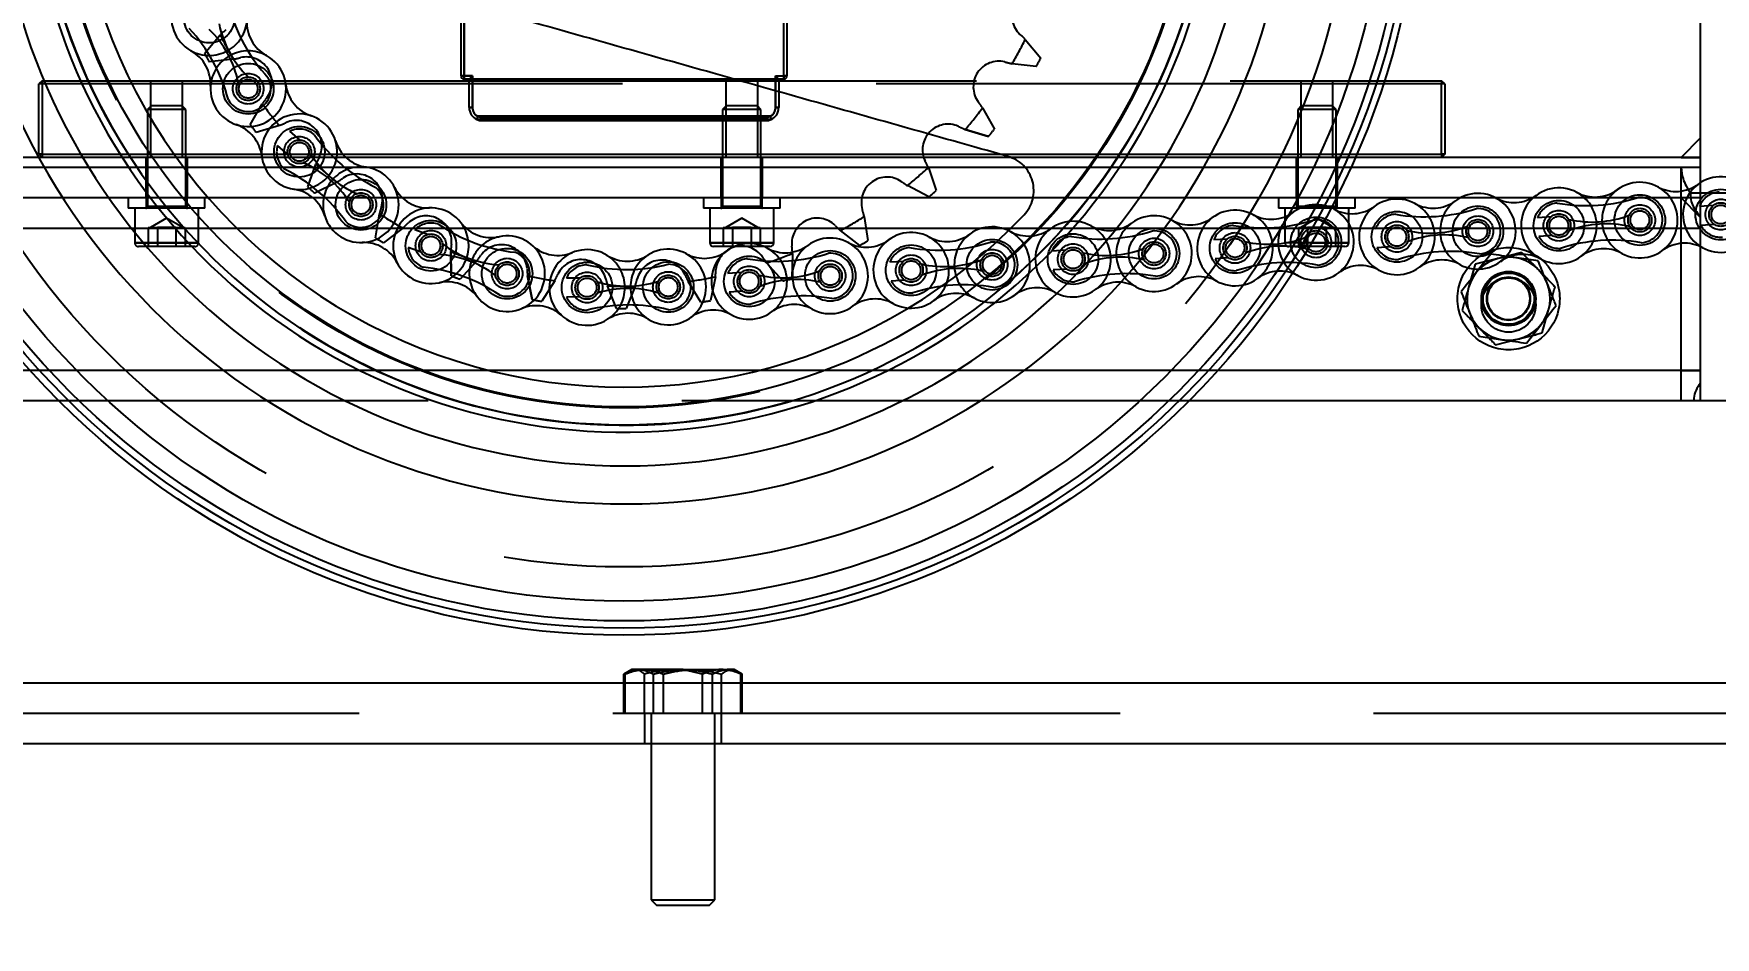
# Model space of a CAD drawing. Header units: metres. Extents: x 0 to 21025, y 0 to 14850.
# Drawn here: x 1991.2 to 2254.4, y 13012.4 to 13153.8 of the extents above; entities that cross this region are included whole.
import ezdxf

# ---------------------------------------------------------------- set-up
doc = ezdxf.new("R2010")
doc.units = ezdxf.units.M
doc.header["$LTSCALE"] = 25
doc.linetypes.add('HIDDEN2', pattern=[4.7625, 3.175, -1.5875])
for name, color, linetype in [('18_COTAS', 7, 'Continuous'), ('SL4', 4, 'Continuous'), ('ST1', 7, 'HIDDEN2')]:
    doc.layers.add(name, color=color, linetype=linetype)
doc.styles.add('ROMANS', font='ROMANS.SHX')
doc.dimstyles.new('25___1-25', dxfattribs={"dimscale": 25, "dimtxt": 2.5, "dimasz": 2, "dimexe": 1.5, "dimexo": 1, "dimgap": 0.5, "dimtad": 1, "dimzin": 12, "dimtxsty": 'ROMANS', "dimcen": 0, "dimclrd": 256, "dimclre": 256, "dimclrt": 3, "dimazin": 3, "dimtfac": 1, "dimtmove": 0, "dimatfit": 0, "dimfxl": 1, "dimlwd": -1, "dimlwe": -1, "dimarcsym": 0})

# ---------------------------------------------------------------- blocks, each defined once
blk = doc.blocks.new('*D36')
at = {"layer": '18_COTAS', "transparency": 16777216}
for p, q in [((2058.56, 13184.68), (1109.47, 13184.68)), ((1146.97, 11742.68), (1146.97, 13134.68)), ((1756.96, 11692.68), (1109.47, 11692.68))]:
    blk.add_line(p, q, dxfattribs=at)
for points in [[(1138.64, 13134.68), (1155.3, 13134.68), (1146.97, 13184.68)], [(1138.64, 11742.68), (1155.3, 11742.68), (1146.97, 11692.68)]]:
    blk.add_solid(points, dxfattribs=at)
at = {"layer": 'Defpoints', "color": 0, "transparency": 16777216}
for p in [(1146.97, 13184.68), (2083.56, 13184.68), (1781.96, 11692.68)]:
    blk.add_point(p, dxfattribs=at)
at = {"layer": '18_COTAS', "color": 3, "transparency": 16777216, "insert": (1103.22, 12438.68), "char_height": 62.5, "attachment_point": 5, "rotation": 90, "style": 'ROMANS'}
blk.add_mtext('1492', dxfattribs=at)

msp = doc.modelspace()

# ---------------------------------------------------------------- linework, layer by layer
at = {"layer": 'SL4'}
for p, q in [((2251.996, 13240.531), (2251.996, 13128.831)), ((2058.064, 13147.181), (2058.064, 13157.971)), ((2058.564, 13157.971), (2058.564, 13147.181)), ((2006.308, 13146.431), (2059.339, 13146.431)), ((2059.339, 13145.931), (2006.557, 13145.931)), ((2058.564, 13147.181), (2058.064, 13147.181)), ((2058.564, 13147.181), (2058.564, 13146.681)), ((2058.564, 13147.181), (2059.839, 13147.181)), ((2059.339, 13146.681), (2058.564, 13146.681)), ((2059.839, 13147.181), (2059.339, 13146.681)), ((2059.339, 13142.221), (2059.339, 13146.681)), ((2059.839, 13147.181), (2059.839, 13142.221)), ((2211.496, 13145.931), (2202.406, 13145.931)), ((2202.568, 13146.431), (2211.496, 13146.431)), ((2211.496, 13146.431), (2211.496, 13145.931)), ((2211.996, 13145.931), (2211.496, 13146.431)), ((2211.496, 13134.931), (2211.496, 13145.931)), ((2211.996, 13145.931), (2211.496, 13145.931)), ((2211.996, 13145.931), (2211.996, 13134.931)), ((2107.289, 13142.221), (2107.289, 13144.843)), ((2107.789, 13144.702), (2107.789, 13142.221)), ((2059.839, 13142.221), (2059.339, 13142.221)), ((2060.541, 13140.361), (2060.542, 13140.361)), ((2106.587, 13140.361), (2060.541, 13140.361)), ((2060.657, 13140.861), (2106.472, 13140.861)), ((2106.586, 13140.361), (2106.587, 13140.361)), ((2107.289, 13142.221), (2107.789, 13142.221)), ((2061.117, 13140.198), (2106.011, 13140.198)), ((2061.119, 13140.198), (2061.117, 13140.198)), ((2061.119, 13140.198), (2106.03, 13140.198)), ((2106.011, 13140.198), (2106.009, 13140.198)), ((2251.996, 13137.431), (2248.996, 13134.431)), ((2251.996, 13137.431), (2251.996, 13134.431)), ((2013.161, 13134.931), (2142.421, 13134.931)), ((2143.674, 13134.431), (2013.517, 13134.431)), ((2146.32, 13132.839), (2014.688, 13132.839)), ((2251.996, 13132.839), (2197.307, 13132.839)), ((2251.996, 13134.431), (2198.019, 13134.431)), ((2198.237, 13134.931), (2211.496, 13134.931)), ((2211.996, 13134.931), (2211.496, 13134.931)), ((2211.496, 13134.931), (2211.496, 13134.431)), ((2211.996, 13134.931), (2211.496, 13134.431)), ((2248.996, 13134.431), (2251.996, 13134.431)), ((2251.996, 13132.839), (2248.996, 13132.839)), ((2248.996, 13128.081), (2248.996, 13132.839)), ((2251.996, 13134.431), (2251.996, 13132.839)), ((2251.996, 13132.839), (2251.996, 13128.831)), ((2147.55, 13128.081), (2018.541, 13128.081)), ((2095.996, 13128.081), (2095.996, 13126.481)), ((2107.996, 13126.481), (2107.996, 13128.081)), ((2248.996, 13128.081), (2195.016, 13128.081)), ((2197.996, 13126.481), (2197.996, 13128.081)), ((2251.996, 13125.081), (2248.996, 13128.081)), ((2248.996, 13123.319), (2248.996, 13128.081)), ((2251.996, 13128.831), (2250.459, 13128.831)), ((2251.996, 13128.831), (2251.996, 13125.172)), ((2258.346, 13128.831), (2251.996, 13128.831)), ((2251.996, 13128.831), (2251.996, 13096.331)), ((2101.996, 13126.481), (2095.996, 13126.481)), ((2096.996, 13126.481), (2096.996, 13121.081)), ((2107.996, 13126.481), (2101.996, 13126.481)), ((2106.996, 13121.081), (2106.996, 13126.481)), ((2197.996, 13126.481), (2194.189, 13126.481)), ((2196.996, 13121.081), (2196.996, 13126.481)), ((2096.996, 13123.319), (2023.014, 13123.319)), ((2144.114, 13123.319), (2106.996, 13123.319)), ((2248.996, 13123.319), (2196.996, 13123.319)), ((2251.996, 13123.319), (2248.996, 13123.319)), ((2248.996, 13101.089), (2248.996, 13123.319)), ((2096.996, 13121.081), (2101.996, 13121.081)), ((2101.996, 13120.481), (2097.596, 13120.481)), ((2101.996, 13121.081), (2106.996, 13121.081)), ((2106.396, 13120.481), (2101.996, 13120.481)), ((2191.996, 13120.481), (2190.818, 13120.481)), ((2191.175, 13121.081), (2196.996, 13121.081)), ((2196.396, 13120.481), (2191.996, 13120.481)), ((2219.21, 13119.301), (2216.889, 13116.352)), ((2226.639, 13118.228), (2222.924, 13118.765)), ((2217.353, 13106.434), (2221.067, 13105.898)), ((2224.781, 13105.362), (2227.103, 13108.31)), ((2104.633, 13101.089), (2062.495, 13101.089)), ((2248.996, 13101.089), (2176.501, 13101.089)), ((2248.996, 13101.089), (2251.996, 13101.089)), ((2248.996, 13096.331), (2248.996, 13101.089)), ((2251.996, 13099.15), (2251.996, 13096.331)), ((1995.137, 13096.331), (1961.996, 13096.331)), ((2248.996, 13096.331), (2171.991, 13096.331)), ((2251.996, 13096.331), (2250.966, 13096.331)), ((2258.346, 13096.331), (2251.996, 13096.331)), ((1925.564, 13052.206), (2828.064, 13052.206)), ((2402.052, 13042.681), (1925.564, 13042.681)), ((2087.802, 13042.681), (2087.802, 13018.272)), ((2097.802, 13018.272), (2097.802, 13042.681)), ((2087.802, 13018.272), (2088.63, 13017.444)), ((2087.802, 13018.272), (2092.802, 13018.272)), ((2088.63, 13017.444), (2092.802, 13017.444)), ((2092.802, 13018.272), (2097.802, 13018.272)), ((2092.802, 13017.444), (2096.974, 13017.444)), ((2096.974, 13017.444), (2097.802, 13018.272))]:
    msp.add_line(p, q, dxfattribs=at)
for radius in [125, 123.91, 122.777, 119.686, 89.286]:
    msp.add_circle((2083.564, 13184.681), radius, dxfattribs=at)
for centre, radius, start, end in [((2083.564, 13184.681), 104.464, 171.10617, 157.38407), ((2083.564, 13184.681), 98.5, 170.88256, 157.60769), ((2083.564, 13184.681), 93.236, 168.80946, 159.68078), ((2083.564, 13184.681), 92.147, 167.89305, 74.24512), ((2083.564, 13184.681), 86.207, 191.91738, 316.57286), ((2058.564, 13147.181), 0.5, 180, 270), ((2061.379, 13142.221), 2.04, 180, 245.77191), ((2061.379, 13142.221), 1.54, 180, 242.02448), ((2061.379, 13142.221), 2.04, 245.77191, 262.62675), ((2105.749, 13142.221), 2.04, 277.37325, 294.22809), ((2105.749, 13142.221), 1.54, 297.97552, 0), ((2105.749, 13142.221), 2.04, 294.22809, 0), ((2097.596, 13121.081), 0.6, 180, 270), ((2106.396, 13121.081), 0.6, 270, 0), ((2196.396, 13121.081), 0.6, 270, 0), ((2221.996, 13112.331), 6.5, 81.78679, 141.78679), ((2221.996, 13112.331), 6.5, 21.78679, 81.78679), ((2221.996, 13112.331), 6.5, 141.78679, 201.78679), ((2221.996, 13112.331), 6.5, 321.78679, 21.78679), ((2221.996, 13112.331), 6.5, 201.78679, 261.78679), ((2221.996, 13112.331), 6.5, 261.78679, 321.78679)]:
    msp.add_arc(centre, radius, start, end, dxfattribs=at)
for points, knots in [([(2143.646, 13134.586), (2137.933, 13136.198), (2126.507, 13139.421), (2109.351, 13144.261), (2092.158, 13149.111), (2074.908, 13153.978), (2057.656, 13158.845), (2040.46, 13163.696), (2023.302, 13168.537), (2011.874, 13171.761), (2006.16, 13173.373)], [0, 0, 0, 0, 0.1248794, 0.2497552, 0.3747174, 0.4999557, 0.6252115, 0.7501984, 0.8750981, 1, 1, 1, 1]), ([(2060.657, 13140.861), (2060.656, 13140.859), (2060.647, 13140.824), (2060.625, 13140.733), (2060.594, 13140.597), (2060.565, 13140.471), (2060.546, 13140.383), (2060.543, 13140.369), (2060.541, 13140.361)], [0, 0, 0, 0, 0.00841023, 0.14031495, 0.35980463, 0.57457522, 0.78725058, 1, 1, 1, 1]), ([(2106.472, 13140.861), (2106.472, 13140.859), (2106.481, 13140.824), (2106.503, 13140.733), (2106.535, 13140.597), (2106.563, 13140.471), (2106.582, 13140.383), (2106.585, 13140.369), (2106.587, 13140.361)], [0, 0, 0, 0, 0.00841023, 0.14031495, 0.35980463, 0.57457522, 0.78725058, 1, 1, 1, 1]), ([(2146.172, 13125.42), (2146.474, 13125.791), (2147.078, 13126.533), (2147.586, 13127.891), (2147.754, 13129.318), (2147.549, 13130.743), (2146.99, 13132.068), (2146.113, 13133.201), (2144.985, 13134.098), (2144.091, 13134.423), (2143.646, 13134.586)], [0, 0, 0, 0, 0.12503878, 0.25008331, 0.37512994, 0.50017931, 0.62520482, 0.7502092, 0.87537737, 1, 1, 1, 1]), ([(2248.996, 13132.839), (2249.062, 13132.26), (2249.227, 13130.817), (2249.997, 13129.575), (2250.459, 13128.831)], [0, 0, 0, 0, 0.4012397, 1, 1, 1, 1]), ([(2250.459, 13128.831), (2250.471, 13128.389), (2250.503, 13127.208), (2251.311, 13126.006), (2251.913, 13125.273), (2251.996, 13125.172)], [0, 0, 0, 0, 0.3402665, 0.9089947, 1, 1, 1, 1]), ([(2222.924, 13118.765), (2222.836, 13118.777), (2221.582, 13118.958), (2220.353, 13119.136), (2219.21, 13119.301)], [0, 0, 0, 0, 0.0702148, 1, 1, 1, 1]), ([(2228.031, 13114.744), (2227.917, 13115.029), (2227.446, 13116.208), (2226.987, 13117.357), (2226.639, 13118.228)], [0, 0, 0, 0, 0.2418514, 1, 1, 1, 1]), ([(2216.889, 13116.352), (2216.834, 13116.282), (2216.05, 13115.286), (2215.281, 13114.311), (2214.567, 13113.403)], [0, 0, 0, 0, 0.0702148, 1, 1, 1, 1]), ([(2229.424, 13111.259), (2229.323, 13111.513), (2228.869, 13112.648), (2228.398, 13113.828), (2228.031, 13114.744)], [0, 0, 0, 0, 0.2237133, 1, 1, 1, 1]), ([(2214.567, 13113.403), (2214.915, 13112.532), (2215.375, 13111.383), (2215.846, 13110.204), (2215.96, 13109.919)], [0, 0, 0, 0, 0.7581486, 1, 1, 1, 1]), ([(2227.103, 13108.31), (2227.158, 13108.38), (2227.942, 13109.376), (2228.71, 13110.352), (2229.424, 13111.259)], [0, 0, 0, 0, 0.07021477, 1, 1, 1, 1]), ([(2215.96, 13109.919), (2216.326, 13109.003), (2216.798, 13107.823), (2217.251, 13106.688), (2217.353, 13106.434)], [0, 0, 0, 0, 0.7762867, 1, 1, 1, 1]), ([(2221.067, 13105.898), (2221.155, 13105.885), (2222.409, 13105.704), (2223.639, 13105.527), (2224.781, 13105.362)], [0, 0, 0, 0, 0.0702148, 1, 1, 1, 1]), ([(2251.996, 13099.15), (2251.755, 13098.772), (2251.265, 13098.001), (2250.981, 13097.029), (2250.969, 13096.465), (2250.966, 13096.331)], [0, 0, 0, 0, 0.4242884, 0.8630228, 1, 1, 1, 1]), ([(2250.966, 13096.331), (2250.601, 13096.331), (2249.86, 13096.331), (2249.117, 13096.331), (2249.029, 13096.331), (2248.996, 13096.331)], [0, 0, 0, 0, 0.37785983, 0.76534543, 1, 1, 1, 1])]:
    msp.add_open_spline(points, degree=3, knots=knots, dxfattribs=at)
at = {"layer": 'ST1'}
for p, q in [((2058.564, 13147.181), (2058.564, 13157.971)), ((2017.941, 13150.698), (2020.398, 13153.598)), ((2108.564, 13147.181), (2108.564, 13155.531)), ((2109.064, 13155.531), (2109.064, 13147.181)), ((2146.372, 13152.881), (2148.795, 13149.952)), ((2022.423, 13149.782), (2018.645, 13149.373)), ((2148.077, 13148.636), (2144.304, 13149.088)), ((1992.496, 13146.431), (1991.996, 13145.931)), ((1991.996, 13134.931), (1991.996, 13145.931)), ((1992.496, 13145.931), (1991.996, 13145.931)), ((1992.496, 13146.431), (2006.308, 13146.431)), ((1992.496, 13146.431), (1992.496, 13145.931)), ((1992.496, 13145.931), (1992.496, 13134.931)), ((2006.557, 13145.931), (1992.496, 13145.931)), ((2009.496, 13146.431), (2009.496, 13134.431)), ((2014.496, 13134.431), (2014.496, 13146.431)), ((2058.064, 13147.181), (2058.564, 13147.181)), ((2058.564, 13147.181), (2058.064, 13147.181)), ((2058.064, 13147.181), (2058.564, 13147.181)), ((2059.839, 13147.181), (2058.564, 13147.181)), ((2058.564, 13146.681), (2058.564, 13147.181)), ((2058.564, 13147.181), (2058.564, 13146.681)), ((2058.564, 13146.681), (2058.564, 13147.181)), ((2059.839, 13146.681), (2059.339, 13146.681)), ((2059.339, 13146.431), (2202.568, 13146.431)), ((2202.406, 13145.931), (2059.339, 13145.931)), ((2059.839, 13142.221), (2059.839, 13147.181)), ((2059.839, 13142.221), (2059.839, 13146.681)), ((2107.289, 13146.681), (2059.839, 13146.681)), ((2099.496, 13146.431), (2099.496, 13134.431)), ((2104.496, 13134.431), (2104.496, 13146.431)), ((2107.289, 13147.181), (2108.564, 13147.181)), ((2107.289, 13147.181), (2107.789, 13146.681)), ((2107.289, 13147.181), (2107.289, 13142.221)), ((2107.289, 13144.843), (2107.289, 13147.181)), ((2107.289, 13146.681), (2107.289, 13142.221)), ((2107.789, 13146.681), (2107.289, 13146.681)), ((2108.564, 13146.681), (2107.789, 13146.681)), ((2107.789, 13146.681), (2107.789, 13144.702)), ((2108.564, 13147.181), (2108.564, 13146.681)), ((2108.564, 13147.181), (2109.064, 13147.181)), ((2108.564, 13146.681), (2108.564, 13147.181)), ((2109.064, 13147.181), (2108.564, 13147.181)), ((2108.564, 13147.181), (2109.064, 13147.181)), ((2108.564, 13147.181), (2108.564, 13146.681)), ((2109.064, 13147.181), (2108.564, 13147.181)), ((2108.564, 13146.681), (2108.564, 13147.181)), ((2189.496, 13146.431), (2189.496, 13134.431)), ((2194.496, 13134.431), (2194.496, 13146.431)), ((2009.55, 13142.481), (2008.996, 13141.927)), ((2011.996, 13141.927), (2008.996, 13141.927)), ((2008.996, 13141.927), (2008.996, 13126.731)), ((2011.996, 13142.481), (2009.55, 13142.481)), ((2014.441, 13142.481), (2011.996, 13142.481)), ((2014.996, 13141.927), (2011.996, 13141.927)), ((2014.996, 13141.927), (2014.441, 13142.481)), ((2014.996, 13126.731), (2014.996, 13141.927)), ((2025.064, 13139.526), (2026.963, 13142.819)), ((2059.839, 13142.221), (2059.339, 13142.221)), ((2059.339, 13142.221), (2059.839, 13142.221)), ((2059.339, 13142.221), (2059.839, 13142.221)), ((2059.839, 13142.221), (2059.339, 13142.221)), ((2059.839, 13142.221), (2059.339, 13142.221)), ((2059.339, 13142.221), (2059.839, 13142.221)), ((2059.339, 13142.221), (2059.839, 13142.221)), ((2106.472, 13140.861), (2060.657, 13140.861)), ((2105.944, 13140.698), (2061.184, 13140.698)), ((2061.184, 13140.698), (2105.944, 13140.698)), ((2061.185, 13140.698), (2105.944, 13140.698)), ((2099.55, 13142.481), (2098.996, 13141.927)), ((2101.996, 13141.927), (2098.996, 13141.927)), ((2098.996, 13141.927), (2098.996, 13126.731)), ((2101.996, 13142.481), (2099.55, 13142.481)), ((2104.441, 13142.481), (2101.996, 13142.481)), ((2104.996, 13141.927), (2101.996, 13141.927)), ((2104.996, 13141.927), (2104.441, 13142.481)), ((2104.996, 13126.731), (2104.996, 13141.927)), ((2107.289, 13142.221), (2107.789, 13142.221)), ((2107.789, 13142.221), (2107.289, 13142.221)), ((2107.789, 13142.221), (2107.289, 13142.221)), ((2107.289, 13142.221), (2107.789, 13142.221)), ((2107.289, 13142.221), (2107.789, 13142.221)), ((2107.789, 13142.221), (2107.289, 13142.221)), ((2107.789, 13142.221), (2107.289, 13142.221)), ((2139.685, 13142.177), (2141.546, 13138.863)), ((2189.55, 13142.481), (2188.996, 13141.927)), ((2191.996, 13141.927), (2188.996, 13141.927)), ((2188.996, 13141.927), (2188.996, 13126.731)), ((2191.996, 13142.481), (2189.55, 13142.481)), ((2194.441, 13142.481), (2191.996, 13142.481)), ((2194.996, 13141.927), (2191.996, 13141.927)), ((2194.996, 13141.927), (2194.441, 13142.481)), ((2194.996, 13126.731), (2194.996, 13141.927)), ((2029.637, 13139.426), (2025.993, 13138.348)), ((2032.889, 13137.147), (2031.278, 13138.531)), ((2106.011, 13140.198), (2061.117, 13140.198)), ((2140.604, 13137.696), (2136.972, 13138.814)), ((2136.972, 13138.814), (2140.604, 13137.696)), ((2030.965, 13134.908), (2029.354, 13136.292)), ((2248.996, 13132.839), (1961.996, 13132.839)), ((2013.517, 13134.431), (1969.109, 13134.431)), ((2014.688, 13132.839), (1969.822, 13132.839)), ((1992.496, 13134.931), (1991.996, 13134.931)), ((1991.996, 13134.931), (1992.496, 13134.431)), ((1992.496, 13134.931), (2013.161, 13134.931)), ((1992.496, 13134.931), (1992.496, 13134.431)), ((2008.746, 13134.431), (2008.746, 13128.081)), ((2015.246, 13128.081), (2015.246, 13134.431)), ((2034.067, 13129.807), (2035.347, 13133.385)), ((2098.746, 13134.431), (2098.746, 13128.081)), ((2105.246, 13128.081), (2105.246, 13134.431)), ((2131.194, 13132.839), (2132.433, 13129.246)), ((2142.421, 13134.931), (2198.237, 13134.931)), ((2198.019, 13134.431), (2143.674, 13134.431)), ((2197.307, 13132.839), (2146.32, 13132.839)), ((2188.746, 13134.431), (2188.746, 13128.081)), ((2195.246, 13128.081), (2195.246, 13134.431)), ((2038.585, 13130.524), (2035.191, 13128.813)), ((2131.298, 13128.266), (2127.924, 13130.015)), ((2018.541, 13128.081), (1972.113, 13128.081)), ((2005.996, 13128.081), (2005.996, 13126.481)), ((2008.796, 13128.081), (2008.796, 13126.481)), ((2015.196, 13126.481), (2015.196, 13128.081)), ((2017.996, 13126.481), (2017.996, 13128.081)), ((2098.796, 13128.081), (2098.796, 13126.481)), ((2105.196, 13126.481), (2105.196, 13128.081)), ((2195.016, 13128.081), (2147.55, 13128.081)), ((2185.996, 13128.081), (2185.996, 13126.481)), ((2188.796, 13128.081), (2188.796, 13126.481)), ((2195.196, 13126.481), (2195.196, 13128.081)), ((2251.996, 13128.081), (2248.996, 13128.081)), ((2011.996, 13126.481), (2005.996, 13126.481)), ((2006.996, 13126.481), (2006.996, 13121.081)), ((2014.95, 13126.731), (2009.041, 13126.731)), ((2009.041, 13126.731), (2014.95, 13126.731)), ((2011.996, 13124.93), (2009.486, 13123.481)), ((2017.996, 13126.481), (2011.996, 13126.481)), ((2014.506, 13123.481), (2011.996, 13124.93)), ((2016.996, 13121.081), (2016.996, 13126.481)), ((2044.661, 13121.85), (2045.282, 13125.6)), ((2104.95, 13126.731), (2099.041, 13126.731)), ((2099.041, 13126.731), (2104.95, 13126.731)), ((2101.996, 13124.93), (2099.486, 13123.481)), ((2104.506, 13123.481), (2101.996, 13124.93)), ((2121.171, 13125.168), (2121.75, 13121.411)), ((2191.996, 13126.481), (2185.996, 13126.481)), ((2186.996, 13126.481), (2186.996, 13121.081)), ((2189.041, 13126.731), (2194.95, 13126.731)), ((2194.95, 13126.731), (2189.041, 13126.731)), ((2191.996, 13124.93), (2189.486, 13123.481)), ((2194.189, 13126.481), (2191.996, 13126.481)), ((2194.506, 13123.481), (2191.996, 13124.93)), ((2228.66, 13125.14), (2226.541, 13124.995)), ((2254, 13126.885), (2251.881, 13126.739)), ((2251.996, 13123.319), (1951.996, 13123.319)), ((2023.014, 13123.319), (1974.662, 13123.319)), ((2009.097, 13123.481), (2009.822, 13123.481)), ((2009.097, 13123.481), (2009.097, 13120.481)), ((2009.822, 13123.481), (2010.547, 13123.481)), ((2011.996, 13123.481), (2010.547, 13123.481)), ((2010.547, 13123.481), (2010.547, 13120.481)), ((2013.445, 13123.481), (2011.996, 13123.481)), ((2013.445, 13123.481), (2013.445, 13120.481)), ((2013.445, 13123.481), (2014.169, 13123.481)), ((2014.169, 13123.481), (2014.894, 13123.481)), ((2014.894, 13123.481), (2014.894, 13120.481)), ((2048.978, 13123.363), (2045.944, 13121.074)), ((2052.822, 13122.372), (2050.828, 13123.102)), ((2106.996, 13123.319), (2096.996, 13123.319)), ((2099.097, 13123.481), (2099.822, 13123.481)), ((2099.097, 13123.481), (2099.097, 13120.481)), ((2099.822, 13123.481), (2100.547, 13123.481)), ((2101.996, 13123.481), (2100.547, 13123.481)), ((2100.547, 13123.481), (2100.547, 13120.481)), ((2103.445, 13123.481), (2101.996, 13123.481)), ((2103.445, 13123.481), (2104.169, 13123.481)), ((2103.445, 13123.481), (2103.445, 13120.481)), ((2104.169, 13123.481), (2104.894, 13123.481)), ((2104.894, 13123.481), (2104.894, 13120.481)), ((2120.458, 13120.649), (2117.45, 13122.973)), ((2196.996, 13123.319), (2144.114, 13123.319)), ((2189.097, 13123.481), (2189.822, 13123.481)), ((2189.097, 13123.481), (2189.097, 13120.481)), ((2189.822, 13123.481), (2190.547, 13123.481)), ((2191.996, 13123.481), (2190.547, 13123.481)), ((2190.547, 13123.481), (2190.547, 13120.481)), ((2193.445, 13123.481), (2191.996, 13123.481)), ((2193.445, 13123.481), (2194.169, 13123.481)), ((2193.445, 13123.481), (2193.445, 13120.481)), ((2194.169, 13123.481), (2194.894, 13123.481)), ((2194.894, 13123.481), (2194.894, 13120.481)), ((2203.32, 13123.396), (2201.201, 13123.25)), ((2228.862, 13122.195), (2226.744, 13122.05)), ((2251.996, 13123.319), (2248.996, 13123.319)), ((2254.202, 13123.94), (2252.084, 13123.794)), ((2007.007, 13121.081), (2016.984, 13121.081)), ((2016.984, 13121.081), (2007.007, 13121.081)), ((2011.996, 13120.481), (2007.596, 13120.481)), ((2016.396, 13120.481), (2011.996, 13120.481)), ((2051.808, 13119.6), (2049.813, 13120.33)), ((2056.505, 13115.914), (2056.446, 13119.714)), ((2056.446, 13119.714), (2056.505, 13115.914)), ((2106.996, 13121.081), (2096.996, 13121.081)), ((2106.984, 13121.081), (2097.007, 13121.081)), ((2109.94, 13119.409), (2109.839, 13115.61)), ((2152.64, 13119.908), (2150.521, 13119.762)), ((2177.98, 13121.652), (2175.861, 13121.506)), ((2196.984, 13121.081), (2187.007, 13121.081)), ((2196.996, 13121.081), (2187.007, 13121.081)), ((2190.818, 13120.481), (2187.596, 13120.481)), ((2203.522, 13120.451), (2201.404, 13120.305)), ((2224.026, 13119.557), (2220.389, 13118.63)), ((2060.482, 13118.173), (2057.906, 13115.378)), ((2108.431, 13115.091), (2105.887, 13117.914)), ((2127.3, 13118.163), (2125.181, 13118.018)), ((2152.842, 13116.963), (2150.723, 13116.817)), ((2178.182, 13118.707), (2176.063, 13118.561)), ((2216.753, 13117.702), (2215.738, 13114.089)), ((2069.218, 13112.187), (2068.482, 13115.916)), ((2068.482, 13115.916), (2069.218, 13112.187)), ((2072.729, 13115.12), (2070.693, 13111.911)), ((2076.68, 13115.546), (2074.556, 13115.534)), ((2082.393, 13110.79), (2081.003, 13114.328)), ((2085.324, 13114.303), (2083.893, 13110.782)), ((2095.606, 13111.769), (2093.606, 13115.001)), ((2097.862, 13115.748), (2097.083, 13112.028)), ((2101.959, 13116.419), (2099.841, 13116.273)), ((2127.502, 13115.218), (2125.383, 13115.073)), ((2076.697, 13112.594), (2074.573, 13112.582)), ((2102.162, 13113.474), (2100.043, 13113.328)), ((2227.239, 13106.96), (2228.254, 13110.573)), ((2219.966, 13105.105), (2223.602, 13106.033)), ((2251.996, 13101.089), (1957.238, 13101.089)), ((2062.495, 13101.089), (1990.627, 13101.089)), ((2176.501, 13101.089), (2104.633, 13101.089)), ((2251.996, 13101.089), (2248.996, 13101.089)), ((2171.991, 13096.331), (1995.137, 13096.331)), ((2250.966, 13096.331), (2248.996, 13096.331)), ((2084.802, 13054.294), (2083.564, 13053.579)), ((2083.564, 13047.444), (2083.564, 13053.579)), ((2083.73, 13047.444), (2083.73, 13053.579)), ((2085.873, 13054.294), (2084.802, 13054.294)), ((2092.802, 13054.294), (2085.873, 13054.294)), ((2086.758, 13047.444), (2086.758, 13053.579)), ((2088.183, 13047.444), (2088.183, 13053.579)), ((2089.773, 13047.444), (2089.773, 13053.579)), ((2092.802, 13054.294), (2099.73, 13054.294)), ((2095.83, 13047.444), (2095.83, 13053.579)), ((2097.42, 13047.444), (2097.42, 13053.579)), ((2098.845, 13047.444), (2098.845, 13053.579)), ((2100.802, 13054.294), (2099.73, 13054.294)), ((2102.039, 13053.579), (2100.802, 13054.294)), ((2101.874, 13047.444), (2101.874, 13053.579)), ((2102.039, 13047.444), (2102.039, 13053.579)), ((1875.564, 13052.206), (2875.564, 13052.206)), ((2875.564, 13047.444), (1875.564, 13047.444)), ((2086.802, 13047.444), (2086.802, 13042.681)), ((2087.802, 13047.444), (2087.802, 13042.681)), ((2097.802, 13042.681), (2097.802, 13047.444)), ((2098.802, 13042.681), (2098.802, 13047.444))]:
    msp.add_line(p, q, dxfattribs=at)
for centre, radius in [((2083.564, 13184.681), 114.333), ((2083.564, 13184.681), 92.131), ((2083.564, 13184.681), 89.448), ((2018.657, 13156.303), 3.96), ((2024.767, 13145.17), 3.96), ((2024.767, 13145.17), 2.398), ((2024.767, 13145.17), 1.845), ((2024.767, 13145.17), 1.476), ((2032.767, 13135.306), 3.96), ((2032.767, 13135.306), 2.398), ((2032.767, 13135.306), 1.845), ((2032.767, 13135.306), 1.476), ((2042.399, 13127.029), 3.96), ((2042.399, 13127.029), 2.398), ((2042.399, 13127.029), 1.845), ((2042.399, 13127.029), 1.476), ((2229.865, 13123.744), 3.96), ((2242.535, 13124.616), 3.96), ((2255.205, 13125.488), 3.96), ((2255.205, 13125.488), 2.399), ((2255.205, 13125.488), 1.845), ((2053.355, 13120.605), 3.96), ((2191.855, 13121.128), 3.96), ((2204.525, 13122), 3.96), ((2217.195, 13122.872), 3.96), ((2217.195, 13122.872), 2.398), ((2217.195, 13122.872), 1.845), ((2229.865, 13123.744), 2.398), ((2229.865, 13123.744), 1.845), ((2229.865, 13123.744), 1.476), ((2242.535, 13124.616), 2.398), ((2242.535, 13124.616), 1.845), ((2242.535, 13124.616), 1.476), ((2255.205, 13125.488), 1.476), ((2053.355, 13120.605), 2.398), ((2053.355, 13120.605), 1.845), ((2053.355, 13120.605), 1.476), ((2153.845, 13118.511), 3.96), ((2166.515, 13119.383), 3.96), ((2166.515, 13119.383), 2.399), ((2179.185, 13120.255), 3.96), ((2179.185, 13120.255), 2.399), ((2179.185, 13120.255), 1.845), ((2191.855, 13121.128), 2.399), ((2191.855, 13121.128), 1.845), ((2191.855, 13121.128), 1.476), ((2204.525, 13122), 2.398), ((2204.525, 13122), 1.845), ((2204.525, 13122), 1.476), ((2217.195, 13122.872), 1.476), ((2065.281, 13116.241), 3.96), ((2115.835, 13115.895), 3.96), ((2128.505, 13116.767), 3.96), ((2128.505, 13116.767), 2.398), ((2141.175, 13117.639), 3.96), ((2141.175, 13117.639), 2.398), ((2141.175, 13117.639), 1.845), ((2153.845, 13118.511), 2.398), ((2153.845, 13118.511), 1.845), ((2153.845, 13118.511), 1.476), ((2166.515, 13119.383), 1.845), ((2166.515, 13119.383), 1.476), ((2179.185, 13120.255), 1.476), ((2221.996, 13112.331), 8), ((2065.281, 13116.241), 2.398), ((2065.281, 13116.241), 1.845), ((2065.281, 13116.241), 1.476), ((2077.795, 13114.076), 3.96), ((2090.495, 13114.151), 3.96), ((2090.495, 13114.151), 2.399), ((2103.165, 13115.023), 3.96), ((2103.165, 13115.023), 2.399), ((2103.165, 13115.023), 1.845), ((2115.835, 13115.895), 2.399), ((2115.835, 13115.895), 1.845), ((2115.835, 13115.895), 1.476), ((2128.505, 13116.767), 1.845), ((2128.505, 13116.767), 1.476), ((2141.175, 13117.639), 1.476), ((2221.996, 13112.331), 4.25), ((2221.996, 13112.331), 4.2), ((2077.795, 13114.076), 2.399), ((2077.795, 13114.076), 1.845), ((2077.795, 13114.076), 1.476), ((2090.495, 13114.151), 1.845), ((2090.495, 13114.151), 1.476), ((2103.165, 13115.023), 1.476), ((2221.996, 13111.331), 4.25), ((2221.996, 13112.331), 4), ((2221.996, 13112.331), 3.4), ((2221.996, 13112.331), 3.309)]:
    msp.add_circle(centre, radius, dxfattribs=at)
for centre, radius, start, end in [((2018.657, 13156.303), 5.92, 356.32478, 241.1914), ((2148.288, 13156.58), 4, 86.60088, 226.4608), ((2047.22, 13164.735), 26.322, 194.79824, 222.71794), ((1996.204, 13136.738), 26.322, 14.79824, 42.71794), ((2018.657, 13156.303), 5.92, 241.19143, 356.32476), ((2007.376, 13142.869), 16.175, 11.7511, 45.76509), ((2036.047, 13158.604), 16.175, 191.7511, 225.76509), ((2035.068, 13138.684), 20.92, 131.35006, 134.52734), ((2083.564, 13184.681), 70.4, 206.20104, 209.71778), ((2030.472, 13155.544), 5.92, 176.32478, 241.1914), ((2131.533, 13138.134), 20.92, 44.82005, 47.99733), ((2012.951, 13145.929), 5.92, 356.32478, 61.1914), ((2024.767, 13145.17), 5.92, 61.19133, 176.32484), ((2083.564, 13184.681), 70.4, 329.62961, 333.14635), ((2083.564, 13184.681), 73.9, 207.37791, 208.54091), ((2024.767, 13145.17), 5.92, 176.32478, 61.1914), ((2018.291, 13170.29), 20.92, 281.39148, 284.56876), ((2024.456, 13146.146), 4, 323.17231, 103.03223), ((2142.23, 13145.475), 4, 76.31516, 216.17508), ((2148.669, 13169.547), 20.92, 254.77863, 257.95591), ((2083.564, 13184.681), 73.9, 330.80648, 331.96948), ((2024.767, 13145.17), 3.552, 208.75809, 28.75809), ((2036.528, 13146.533), 5.92, 186.61042, 251.47704), ((2108.564, 13147.181), 0.5, 270, 0), ((2044.06, 13130.764), 20.92, 141.63577, 144.81305), ((2122.451, 13130.317), 20.92, 34.53434, 37.71162), ((2032.767, 13135.306), 5.92, 16.89605, 261.76267), ((2083.564, 13184.681), 70.4, 216.48676, 220.00349), ((2032.286, 13136.211), 4, 333.45802, 113.31794), ((2061.379, 13142.221), 1.54, 180, 262.72429), ((2061.379, 13142.221), 1.54, 180, 262.72429), ((2061.379, 13142.221), 1.54, 180, 242.02448), ((2061.379, 13142.221), 1.54, 180, 242.02448), ((2061.379, 13142.221), 1.54, 180, 262.72429), ((2061.379, 13142.221), 1.54, 180, 262.71438), ((2061.379, 13142.221), 1.54, 180, 242.02448), ((2105.749, 13142.221), 1.54, 277.27571, 0), ((2105.749, 13142.221), 1.54, 277.27571, 0), ((2105.749, 13142.221), 1.54, 277.27571, 0), ((2105.749, 13142.221), 1.54, 277.28562, 0), ((2105.749, 13142.221), 1.54, 297.97552, 0), ((2105.749, 13142.221), 1.54, 297.97552, 0), ((2105.749, 13142.221), 1.54, 297.97552, 0), ((2083.564, 13184.681), 70.4, 319.3439, 322.86063), ((2021.005, 13133.943), 5.92, 6.61042, 71.47704), ((2083.564, 13184.681), 73.9, 217.66363, 218.82662), ((2021.91, 13158.866), 20.92, 291.67719, 294.85447), ((2032.767, 13135.306), 3.552, 49.32936, 114.77599), ((2056.545, 13153.237), 26.322, 215.36951, 243.28921), ((2134.287, 13135.63), 4, 66.02945, 205.88937), ((2144.92, 13158.166), 20.92, 244.49292, 247.6702), ((2083.564, 13184.681), 73.9, 320.52077, 321.68376), ((2032.767, 13135.306), 3.552, 163.88272, 229.32936), ((2032.767, 13135.306), 5.92, 261.76261, 16.8961), ((2044.096, 13138.747), 5.92, 196.89605, 261.76267), ((2018.62, 13109.099), 26.322, 35.36951, 63.28921), ((2026.926, 13118.765), 16.175, 32.32236, 66.33635), ((2048.24, 13143.57), 16.175, 212.32236, 246.33635), ((2054.323, 13124.576), 20.92, 151.92149, 155.09877), ((2083.564, 13184.681), 70.4, 226.77247, 230.28921), ((2042.399, 13127.029), 5.92, 81.76263, 196.89607), ((2042.399, 13127.029), 5.92, 196.89605, 81.76267), ((2083.564, 13184.681), 70.4, 309.05818, 312.57492), ((2112.119, 13124.247), 20.92, 24.24862, 27.4259), ((2083.564, 13184.681), 73.9, 227.94934, 229.11233), ((2027.51, 13148.272), 20.92, 301.96291, 305.14019), ((2041.765, 13127.833), 4, 343.74373, 123.60365), ((2042.399, 13127.029), 3.552, 229.32936, 49.32936), ((2052.932, 13132.438), 5.92, 207.18168, 272.0483), ((2124.713, 13127.361), 4, 55.74373, 195.60365), ((2139.2, 13147.636), 20.92, 234.2072, 237.38448), ((2242.535, 13124.616), 5.92, 241.5043, 126.37092), ((2248.184, 13135.022), 5.92, 241.5043, 306.37092), ((2255.205, 13125.488), 5.92, 61.5043, 306.37092), ((2031.07, 13123.588), 5.92, 16.89605, 81.76267), ((2083.564, 13184.681), 73.9, 310.23506, 311.39805), ((2191.855, 13121.128), 5.92, 241.5043, 126.37092), ((2204.525, 13122), 5.92, 61.5043, 306.37092), ((2210.174, 13132.405), 5.92, 241.5043, 306.37092), ((2204.525, 13122), 5.92, 306.37085, 61.50437), ((2217.195, 13122.872), 5.92, 126.37085, 241.50437), ((2217.195, 13122.872), 5.92, 241.5043, 126.37092), ((2222.844, 13133.277), 5.92, 241.5043, 306.37092), ((2229.865, 13123.744), 5.92, 61.5043, 306.37092), ((2229.865, 13123.744), 3.552, 93.93761, 159.38425), ((2234.202, 13153.208), 26.322, 259.97776, 287.89746), ((2235.514, 13134.149), 5.92, 241.5043, 306.37092), ((2229.865, 13123.744), 5.92, 306.37085, 61.50437), ((2242.535, 13124.616), 5.92, 126.37085, 241.50437), ((2242.535, 13124.616), 3.552, 273.93761, 93.93761), ((2255.205, 13125.488), 3.552, 93.93761, 159.38425), ((2008.746, 13126.731), 0.25, 270, 0), ((2015.246, 13126.731), 0.25, 180, 270), ((2065.525, 13120.321), 20.92, 162.2072, 165.38448), ((2083.564, 13184.681), 70.4, 237.05818, 240.57492), ((2053.355, 13120.605), 5.92, 37.46731, 282.33393), ((2052.587, 13121.284), 4, 354.02945, 133.88937), ((2098.746, 13126.731), 0.25, 270, 0), ((2105.246, 13126.731), 0.25, 180, 270), ((2113.817, 13120.935), 4, 45.45802, 185.31794), ((2083.564, 13184.681), 70.4, 298.77247, 302.28921), ((2100.869, 13120.12), 20.92, 13.96291, 17.14019), ((2153.845, 13118.511), 5.92, 61.5043, 306.37092), ((2166.515, 13119.383), 5.92, 241.5043, 126.37092), ((2172.164, 13129.789), 5.92, 241.5043, 306.37092), ((2179.185, 13120.255), 5.92, 61.5043, 306.37092), ((2183.522, 13149.72), 26.322, 259.97776, 287.89746), ((2184.834, 13130.661), 5.92, 241.5043, 306.37092), ((2179.185, 13120.255), 5.92, 306.37085, 61.50437), ((2191.855, 13121.128), 5.92, 126.37085, 241.50437), ((2188.746, 13126.731), 0.25, 270, 0), ((2191.855, 13121.128), 3.552, 273.93761, 93.93761), ((2197.504, 13131.533), 5.92, 241.5043, 306.37092), ((2195.246, 13126.731), 0.25, 180, 270), ((2204.525, 13122), 3.552, 93.93761, 159.38425), ((2208.862, 13151.464), 26.322, 259.97776, 287.89746), ((2217.195, 13122.872), 3.552, 273.93761, 93.93761), ((2235.077, 13140.494), 16.175, 256.93061, 290.94461), ((2083.564, 13184.681), 73.9, 238.23506, 239.39805), ((2034.912, 13138.849), 20.92, 312.24862, 315.4259), ((2053.355, 13120.605), 3.552, 69.90062, 135.34726), ((2069.317, 13145.748), 26.322, 235.94077, 263.86047), ((2053.355, 13120.605), 5.92, 282.33393, 37.46732), ((2062.752, 13127.808), 5.92, 217.46731, 282.33393), ((2065.281, 13116.241), 5.92, 102.33392, 217.46732), ((2065.281, 13116.241), 5.92, 217.46731, 102.33393), ((2115.835, 13115.895), 5.92, 241.5043, 126.37092), ((2131.691, 13138.297), 20.92, 223.92149, 227.09877), ((2128.505, 13116.767), 5.92, 61.5043, 306.37092), ((2134.154, 13127.173), 5.92, 241.5043, 306.37092), ((2128.505, 13116.767), 5.92, 306.37085, 61.50437), ((2141.175, 13117.639), 5.92, 126.37085, 241.50437), ((2141.175, 13117.639), 5.92, 241.5043, 126.37092), ((2146.824, 13128.045), 5.92, 241.5043, 306.37092), ((2153.845, 13118.511), 3.552, 93.93761, 159.38425), ((2158.182, 13147.975), 26.322, 259.97776, 287.89746), ((2159.494, 13128.917), 5.92, 241.5043, 306.37092), ((2153.845, 13118.511), 5.92, 306.37085, 61.50437), ((2166.515, 13119.383), 5.92, 126.37085, 241.50437), ((2166.515, 13119.383), 3.552, 273.93761, 93.93761), ((2179.185, 13120.255), 3.552, 93.93761, 159.38425), ((2184.397, 13137.005), 16.175, 256.93061, 290.94461), ((2209.737, 13138.749), 16.175, 256.93061, 290.94461), ((2211.983, 13106.122), 16.175, 76.93061, 110.94461), ((2229.865, 13123.744), 3.552, 208.49097, 273.93761), ((2237.323, 13107.866), 16.175, 76.93061, 110.94461), ((2255.205, 13125.488), 3.552, 208.49097, 273.93761), ((2007.596, 13121.081), 0.6, 180, 270), ((2016.396, 13121.081), 0.6, 270, 0), ((2042.822, 13115.197), 5.92, 27.18168, 92.0483), ((2053.355, 13120.605), 3.552, 184.45398, 249.90062), ((2053.699, 13103.067), 16.175, 52.89362, 86.90762), ((2064.938, 13133.78), 16.175, 232.89362, 266.90762), ((2077.306, 13118.134), 20.92, 172.49292, 175.6702), ((2083.564, 13184.681), 70.4, 247.3439, 250.86063), ((2064.405, 13116.771), 4, 4.31516, 144.17508), ((2065.281, 13116.241), 3.552, 249.90062, 69.90062), ((2073.242, 13125.006), 5.92, 227.75295, 292.61956), ((2077.795, 13114.076), 5.92, 57.90142, 302.76803), ((2090.495, 13114.151), 5.92, 237.90142, 122.76803), ((2096.144, 13124.556), 5.92, 241.5043, 306.37092), ((2103.165, 13115.023), 5.92, 61.5043, 306.37092), ((2101.948, 13116.557), 4, 35.17231, 175.03223), ((2107.502, 13144.487), 26.322, 259.97776, 287.89746), ((2083.564, 13184.681), 70.4, 288.48676, 292.00349), ((2108.814, 13125.428), 5.92, 241.5043, 306.37092), ((2103.165, 13115.023), 5.92, 306.37085, 61.50437), ((2089.064, 13118.067), 20.92, 3.67719, 6.85447), ((2115.835, 13115.895), 5.92, 126.37085, 241.50437), ((2115.835, 13115.895), 3.552, 273.93761, 93.93761), ((2121.484, 13126.301), 5.92, 241.5043, 306.37092), ((2083.564, 13184.681), 73.9, 299.94934, 301.11233), ((2128.505, 13116.767), 3.552, 93.93761, 159.38425), ((2132.842, 13146.231), 26.322, 259.97776, 287.89746), ((2141.175, 13117.639), 3.552, 273.93761, 93.93761), ((2159.057, 13135.261), 16.175, 256.93061, 290.94461), ((2186.643, 13104.378), 16.175, 76.93061, 110.94461), ((2187.596, 13121.081), 0.6, 180, 270), ((2204.525, 13122), 3.552, 208.49097, 273.93761), ((2212.858, 13093.408), 26.322, 79.97776, 107.89746), ((2224.217, 13113.338), 5.92, 61.5043, 126.37092), ((2238.198, 13095.152), 26.322, 79.97776, 107.89746), ((2236.887, 13114.21), 5.92, 61.5043, 126.37092), ((2249.557, 13115.082), 5.92, 61.5043, 126.37092), ((2049.319, 13091.099), 26.322, 55.94077, 83.86047), ((2043.878, 13130.898), 20.92, 322.53434, 325.71162), ((2089.289, 13118.086), 20.92, 182.77863, 185.95591), ((2076.839, 13114.442), 4, 14.60088, 154.4608), ((2077.795, 13114.076), 3.552, 90.33473, 155.78136), ((2083.975, 13143.21), 26.322, 256.37487, 284.29458), ((2084.087, 13124.107), 5.92, 237.90142, 302.76803), ((2077.795, 13114.076), 5.92, 302.76797, 57.90148), ((2090.495, 13114.151), 5.92, 122.76796, 237.90148), ((2089.489, 13114.37), 4, 24.88659, 164.74651), ((2090.495, 13114.151), 3.552, 270.33473, 90.33473), ((2077.081, 13118.156), 20.92, 353.39148, 356.56876), ((2103.165, 13115.023), 3.552, 93.93761, 159.38425), ((2108.377, 13131.773), 16.175, 256.93061, 290.94461), ((2122.635, 13130.449), 20.92, 213.63577, 216.81305), ((2133.717, 13133.517), 16.175, 256.93061, 290.94461), ((2135.963, 13100.889), 16.175, 76.93061, 110.94461), ((2153.845, 13118.511), 3.552, 208.49097, 273.93761), ((2161.303, 13102.634), 16.175, 76.93061, 110.94461), ((2179.185, 13120.255), 3.552, 208.49097, 273.93761), ((2187.518, 13091.663), 26.322, 79.97776, 107.89746), ((2186.207, 13110.722), 5.92, 61.5043, 126.37092), ((2198.877, 13111.594), 5.92, 61.5043, 126.37092), ((2211.547, 13112.466), 5.92, 61.5043, 126.37092), ((2055.884, 13109.039), 5.92, 37.46731, 102.33393), ((2083.564, 13184.681), 73.9, 248.52077, 249.68376), ((2083.564, 13184.681), 70.4, 257.62961, 261.14635), ((2054.119, 13124.676), 20.92, 332.82005, 335.99733), ((2084.05, 13130.466), 16.175, 253.32773, 287.34172), ((2084.241, 13097.761), 16.175, 73.32773, 107.34172), ((2101.088, 13120.179), 20.92, 193.06435, 196.24162), ((2083.564, 13184.681), 70.4, 267.91533, 271.43206), ((2065.306, 13120.383), 20.92, 343.10577, 346.28304), ((2112.324, 13124.345), 20.92, 203.35006, 206.52734), ((2083.564, 13184.681), 70.4, 278.20104, 281.71778), ((2110.623, 13099.145), 16.175, 76.93061, 110.94461), ((2083.564, 13184.681), 73.9, 289.66363, 290.82662), ((2128.505, 13116.767), 3.552, 208.49097, 273.93761), ((2136.838, 13088.175), 26.322, 79.97776, 107.89746), ((2148.197, 13108.106), 5.92, 61.5043, 126.37092), ((2162.178, 13089.919), 26.322, 79.97776, 107.89746), ((2160.867, 13108.978), 5.92, 61.5043, 126.37092), ((2173.537, 13109.85), 5.92, 61.5043, 126.37092), ((2083.564, 13184.681), 73.9, 258.80648, 259.96948), ((2077.795, 13114.076), 3.552, 204.88809, 270.33473), ((2084.315, 13085.017), 26.322, 76.37487, 104.29458), ((2083.564, 13184.681), 73.9, 279.37791, 280.54091), ((2103.165, 13115.023), 3.552, 208.49097, 273.93761), ((2111.498, 13086.431), 26.322, 79.97776, 107.89746), ((2110.186, 13105.489), 5.92, 61.5043, 126.37092), ((2122.856, 13106.361), 5.92, 61.5043, 126.37092), ((2135.526, 13107.233), 5.92, 61.5043, 126.37092), ((2069.835, 13105.312), 5.92, 47.75295, 112.61956), ((2084.204, 13104.121), 5.92, 57.90142, 122.76803), ((2083.564, 13184.681), 73.9, 269.0922, 270.25519), ((2097.516, 13104.617), 5.92, 61.5043, 126.37092)]:
    msp.add_arc(centre, radius, start, end, dxfattribs=at)
for points, knots in [([(2061.185, 13140.698), (2061.176, 13140.632), (2061.159, 13140.502), (2061.138, 13140.336), (2061.123, 13140.22), (2061.121, 13140.205), (2061.119, 13140.198)], [0, 0, 0, 0, 0.2499999, 0.4999999, 0.7499999, 1, 1, 1, 1]), ([(2105.944, 13140.698), (2105.952, 13140.632), (2105.969, 13140.502), (2105.99, 13140.336), (2106.006, 13140.22), (2106.008, 13140.205), (2106.009, 13140.198)], [0, 0, 0, 0, 0.2499999, 0.4999999, 0.7499999, 1, 1, 1, 1]), ([(2224.026, 13119.557), (2224.246, 13119.332), (2225.1, 13118.456), (2225.988, 13117.547), (2226.647, 13116.872)], [0, 0, 0, 0, 0.2575513, 1, 1, 1, 1]), ([(2220.389, 13118.63), (2220.303, 13118.608), (2219.075, 13118.294), (2217.872, 13117.987), (2216.753, 13117.702)], [0, 0, 0, 0, 0.0702148, 1, 1, 1, 1]), ([(2226.647, 13116.872), (2226.885, 13116.627), (2227.773, 13115.719), (2228.637, 13114.834), (2229.268, 13114.186)], [0, 0, 0, 0, 0.2686336, 1, 1, 1, 1]), ([(2215.738, 13114.089), (2215.714, 13114.003), (2215.371, 13112.783), (2215.035, 13111.588), (2214.723, 13110.476)], [0, 0, 0, 0, 0.0702148, 1, 1, 1, 1]), ([(2228.254, 13110.573), (2228.278, 13110.659), (2228.62, 13111.879), (2228.956, 13113.075), (2229.268, 13114.186)], [0, 0, 0, 0, 0.0702148, 1, 1, 1, 1]), ([(2214.723, 13110.476), (2214.943, 13110.251), (2215.798, 13109.375), (2216.685, 13108.466), (2217.344, 13107.791)], [0, 0, 0, 0, 0.2575513, 1, 1, 1, 1]), ([(2217.344, 13107.791), (2217.583, 13107.547), (2218.47, 13106.638), (2219.334, 13105.753), (2219.966, 13105.105)], [0, 0, 0, 0, 0.26863361, 1, 1, 1, 1]), ([(2223.602, 13106.033), (2223.688, 13106.055), (2224.916, 13106.368), (2226.12, 13106.675), (2227.239, 13106.96)], [0, 0, 0, 0, 0.07021477, 1, 1, 1, 1]), ([(2083.564, 13053.579), (2083.939, 13053.779), (2084.696, 13054.182), (2085.479, 13054.256), (2085.873, 13054.294)], [0, 0, 0, 0, 0.495458, 1, 1, 1, 1]), ([(2083.73, 13053.579), (2084.22, 13053.779), (2085.211, 13054.182), (2086.235, 13054.256), (2086.751, 13054.294)], [0, 0, 0, 0, 0.495458, 1, 1, 1, 1]), ([(2085.244, 13054.294), (2085.208, 13054.293), (2084.936, 13054.285), (2084.628, 13054.224), (2084.366, 13054.032), (2084.334, 13054.008)], [0, 0, 0, 0, 0.1175578, 0.8903036, 1, 1, 1, 1]), ([(2086.758, 13053.579), (2086.512, 13053.779), (2086.016, 13054.182), (2085.503, 13054.256), (2085.244, 13054.294)], [0, 0, 0, 0, 0.495458, 1, 1, 1, 1]), ([(2085.873, 13054.294), (2085.928, 13054.293), (2086.343, 13054.286), (2087.124, 13054.13), (2087.828, 13053.764), (2088.183, 13053.579)], [0, 0, 0, 0, 0.0700858, 0.5307822, 1, 1, 1, 1]), ([(2086.751, 13054.294), (2086.823, 13054.293), (2087.365, 13054.286), (2088.388, 13054.13), (2089.309, 13053.764), (2089.773, 13053.579)], [0, 0, 0, 0, 0.0700858, 0.5307822, 1, 1, 1, 1]), ([(2091.294, 13054.294), (2090.048, 13054.199), (2088.513, 13054.082), (2087.037, 13053.659), (2086.758, 13053.579)], [0, 0, 0, 0, 0.8113035, 1, 1, 1, 1]), ([(2088.183, 13053.579), (2088.466, 13053.659), (2089.97, 13054.082), (2091.533, 13054.199), (2092.802, 13054.294)], [0, 0, 0, 0, 0.1886965, 1, 1, 1, 1]), ([(2089.773, 13053.579), (2090.052, 13053.659), (2091.528, 13054.082), (2093.064, 13054.199), (2094.309, 13054.294)], [0, 0, 0, 0, 0.1886965, 1, 1, 1, 1]), ([(2095.83, 13053.579), (2094.654, 13053.877), (2093.158, 13054.256), (2091.623, 13054.287), (2091.294, 13054.294)], [0, 0, 0, 0, 0.7856225, 1, 1, 1, 1]), ([(2092.802, 13054.294), (2093.137, 13054.287), (2094.699, 13054.256), (2096.223, 13053.877), (2097.42, 13053.579)], [0, 0, 0, 0, 0.2143775, 1, 1, 1, 1]), ([(2094.309, 13054.294), (2094.638, 13054.287), (2096.173, 13054.256), (2097.67, 13053.877), (2098.845, 13053.579)], [0, 0, 0, 0, 0.2143775, 1, 1, 1, 1]), ([(2098.852, 13054.294), (2098.78, 13054.293), (2098.238, 13054.286), (2097.215, 13054.13), (2096.295, 13053.764), (2095.83, 13053.579)], [0, 0, 0, 0, 0.0700858, 0.5307822, 1, 1, 1, 1]), ([(2097.42, 13053.579), (2097.796, 13053.779), (2098.553, 13054.182), (2099.335, 13054.256), (2099.73, 13054.294)], [0, 0, 0, 0, 0.495458, 1, 1, 1, 1]), ([(2098.845, 13053.579), (2099.091, 13053.779), (2099.588, 13054.182), (2100.101, 13054.256), (2100.36, 13054.294)], [0, 0, 0, 0, 0.495458, 1, 1, 1, 1]), ([(2101.874, 13053.579), (2101.383, 13053.779), (2100.392, 13054.182), (2099.369, 13054.256), (2098.852, 13054.294)], [0, 0, 0, 0, 0.495458, 1, 1, 1, 1]), ([(2099.73, 13054.294), (2099.785, 13054.293), (2100.199, 13054.286), (2100.981, 13054.13), (2101.684, 13053.764), (2102.039, 13053.579)], [0, 0, 0, 0, 0.0700858, 0.5307822, 1, 1, 1, 1]), ([(2100.36, 13054.294), (2100.395, 13054.293), (2100.667, 13054.285), (2100.975, 13054.224), (2101.237, 13054.032), (2101.269, 13054.008)], [0, 0, 0, 0, 0.1175578, 0.8903036, 1, 1, 1, 1])]:
    msp.add_open_spline(points, degree=3, knots=knots, dxfattribs=at)

# ---------------------------------------------------------------- dimensions: what is measured, and where the dimension line sits
at = {"layer": '18_COTAS'}
dim = msp.add_linear_dim(base=(1146.971, 13184.681), p1=(1781.96, 11692.681), p2=(2083.564, 13184.681), angle=90, dimstyle='25___1-25', dxfattribs=at)
dim.commit()
dim.dimension.update_dxf_attribs({"geometry": '*D36', "text_midpoint": (1146.971, 12438.681), "dimtype": 160})

doc.saveas('drawing.dxf')
